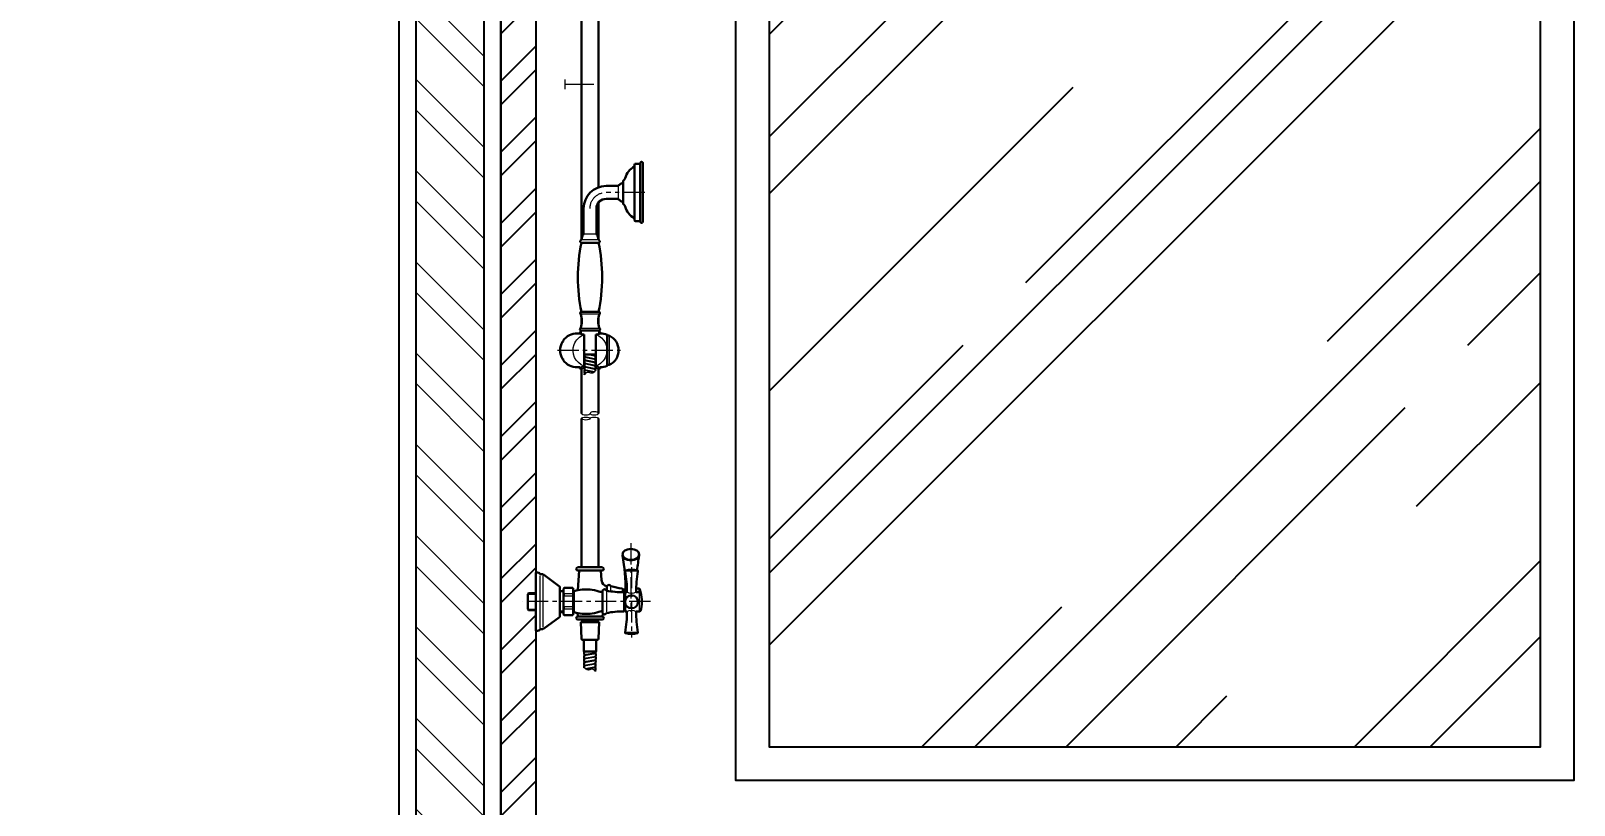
# Model space of a CAD drawing. Header units: millimetres. Extents: x 1252 to 32871, y -943 to 12244.
# Drawn here: x 8202 to 10503, y 4114 to 5269 of the extents above; entities that cross this region are included whole.
import ezdxf
from ezdxf.enums import TextEntityAlignment as Align
from ezdxf.xclip import XClip

# ---------------------------------------------------------------- set-up
doc = ezdxf.new("R2010")
doc.units = ezdxf.units.MM
doc.header["$MEASUREMENT"] = 0
doc.header["$XCLIPFRAME"] = 2
doc.linetypes.add('CENTER', pattern=[50.8, 31.75, -6.35, 6.35, -6.35])
doc.linetypes.add('HIDDEN2', pattern=[0.1875, 0.125, -0.0625])
for name, color, linetype, lineweight in [('AS', 8, 'HIDDEN2', 5), ('BENDA', 7, 'Continuous', 30), ('BIDANG', 7, 'Continuous', 13), ('CENTER', 9, 'CENTER', 0), ('HATCH', 8, 'Continuous', 5), ('UKUR', 7, 'Continuous', 13)]:
    doc.layers.add(name, color=color, linetype=linetype, lineweight=lineweight)
doc.layers.add('tampak', color=7, linetype='Continuous')
doc.layers.add('WALL', color=255, linetype='Continuous')
doc.styles.add('HAND', font='ROMAND.SHX', dxfattribs={"width": 0.8, "height": 250})
doc.styles.get("Standard").update_dxf_attribs({"font": 'arial.ttf'})
doc.dimstyles.new('DIM100', dxfattribs={"dimscale": 0, "dimtxt": 150, "dimasz": 50, "dimexe": 50, "dimexo": 0, "dimgap": 100, "dimtad": 1, "dimtoh": 1, "dimdec": 0, "dimdsep": 46, "dimtxsty": 'Standard', "dimblk": 'ARCHTICK', "dimcen": 1, "dimclrd": 1, "dimclre": 1, "dimadec": 0, "dimazin": 0, "dimtfac": 250, "dimtdec": 0, "dimtix": 1, "dimtmove": 0, "dimatfit": 3, "dimldrblk": 'DOT', "dimfxl": 150, "dimtolj": 1, "dimtzin": 0, "dimlwd": 5, "dimlwe": 5, "dimarcsym": 0})

# ---------------------------------------------------------------- blocks, each defined once
blk = doc.blocks.new('4RTG12EE')
at = {"layer": 'tampak', "transparency": 33554687}
h = blk.add_hatch(color=4, dxfattribs=at)
h.dxf.hatch_style = 1
h.paths.add_polyline_path([(1960065.9, 62209.8), (1959565.9, 62209.8), (1959565.9, 61959.8), (1960065.9, 61959.8)])
h.paths.add_polyline_path([(1963042.4, 62208.3), (1962542.4, 62208.3), (1962542.4, 62008.3), (1963042.4, 62008.3)])
h.paths.add_polyline_path([(1966052.4, 62208.3), (1965552.4, 62208.3), (1965552.4, 62008.3), (1966052.4, 62008.3)])
h.paths.add_polyline_path([(1962890.2, 60209.8), (1962690.2, 60209.8), (1962690.2, 59959.8), (1962890.2, 59959.8)])
h.paths.add_polyline_path([(1959717.4, 59959.8), (1959540.2, 59959.8), (1959540.2, 59459.8), (1959717.4, 59459.8)])
h.paths.add_polyline_path([(1957965.9, 59959.8), (1957813, 59959.8), (1957813, 59509.8), (1957965.9, 59509.8)])
h.paths.add_polyline_path([(1957964.5, 55549.1), (1957814.5, 55549.1), (1957814.5, 54999.1), (1957964.5, 54999.1)])
h.paths.add_polyline_path([(1963525.9, 55374.1), (1963025.9, 55374.1), (1963025.9, 55174.1), (1963525.9, 55174.1)])
h.paths.add_polyline_path([(1965902.4, 55349.8), (1965702.4, 55349.8), (1965702.4, 55198.3), (1965902.4, 55198.3)])
h.paths.add_polyline_path([(1957965.9, 53244.8), (1957814.5, 53244.8), (1957814.5, 52744.8), (1957965.9, 52744.8)])
h.paths.add_polyline_path([(1957965.9, 49706.9), (1957815.9, 49706.9), (1957815.9, 49106.9), (1957965.9, 49106.9)])
blk = doc.blocks.new('GRID')
at = {"layer": 'AS', "ltscale": 1000}
blk.add_line((1814236, 55324.1), (1830263, 55324.1), dxfattribs=at)
blk = doc.blocks.new('GLGLLGLG65')
for name, p in [('GRID', (291478.5, -96549.5)), ('4RTG12EE', (150339.8, -96499.5))]:
    blk.add_blockref(name, p)
at = {"color": 4, "style": 'HAND'}
for tag, p in [('MASTER', (2111395.3, -36878.5)), ('K.TIDUR', (2115221.8, -37158.6)), ('WIC', (2111395.3, -37191.5)), ('UTAMA', (2115221.8, -37471.5)), ('FOYER', (2112191.1, -42384.4)), ('KIDS', (2109602.8, -42986)), ('WIC', (2109602.8, -43268.6)), ('KAMAR', (2114762.4, -45598.3)), ('ANAK', (2114762.4, -45848.7)), ('K.MANDI', (2109255.5, -45925.3)), ('ANAK', (2109255.5, -46236.8))]:
    blk.add_attdef(tag, text='', height=178.9, rotation=0, dxfattribs=at).set_placement(p, align=Align.MIDDLE)
blk = doc.blocks.new('*U110')
at = {"layer": 'HATCH'}
h = blk.add_hatch(dxfattribs=at)
h.set_pattern_fill('ANSI32', color=0, scale=10)
h.set_pattern_definition([(45, (-33430.58, -10567.46), (-67.35192, 67.35192), []), (45, (-33385.68, -10567.46), (-67.35192, 67.35192), [])])
h.paths.add_polyline_path([(-10522.7, 50), (-10522.7, -50), (-7650.7, -50), (-7650.7, 50)])
at = {"layer": 'WALL', "color": 0}
for points in [[(-10522.7, 75), (-7650.7, 75), (-7650.7, -75), (-10522.7, -75)], [(-10522.7, 50), (-7650.7, 50), (-7650.7, -50), (-10522.7, -50)]]:
    blk.add_lwpolyline(points, close=True, dxfattribs=at)
blk = doc.blocks.new('DSS321')
at = {"layer": 'BENDA'}
for p, q in [((2110940.5, -52634.7), (2110940.5, -53198.8)), ((2110915.1, -52927.3), (2110915.1, -53276.7)), ((2110994.3, -53164.8), (2110994.3, -53248.2)), ((2110995.4, -53163.8), (2111002.8, -53163.8)), ((2111002.8, -53162.7), (2111002.8, -53250.3)), ((2111006.4, -53250.3), (2111006.4, -53162.7)), ((2110968.2, -53196.9), (2110951.8, -53196.9)), ((2110977, -53190), (2110977, -53223)), ((2110918.2, -53230.5), (2110918.2, -53267.9)), ((2110937.4, -53267.9), (2110937.4, -53230.5)), ((2110940.5, -53221.5), (2110940.5, -53276.7)), ((2110951.8, -53216.1), (2110968.2, -53216.1)), ((2110995.4, -53249.2), (2111002.8, -53249.2)), ((2110940.7, -53281.5), (2110914.9, -53281.5)), ((2110914.5, -53384.8), (2110941.2, -53384.8)), ((2110915.1, -53392.2), (2110915.1, -53404.8)), ((2110940.5, -53392.2), (2110940.5, -53404.8)), ((2110908.4, -53416.8), (2110912.7, -53416.8)), ((2110912.7, -53415.3), (2110912.7, -53416.8)), ((2110914.1, -53414.7), (2110913.3, -53414.7)), ((2110914, -53412.4), (2110914.3, -53417.5)), ((2110941.6, -53412.4), (2110914, -53412.4)), ((2110941.6, -53412.4), (2110914, -53412.4)), ((2110914.5, -53412.4), (2110941.1, -53412.4)), ((2110919, -53465.7), (2110919, -53418.4)), ((2110936.6, -53465.7), (2110936.6, -53418.4)), ((2110941.4, -53417.5), (2110941.6, -53412.4)), ((2110941.5, -53414.7), (2110942.3, -53414.7)), ((2110942.9, -53415.3), (2110942.9, -53416.8)), ((2110942.9, -53416.8), (2110943.4, -53416.8)), ((2110887, -53429.1), (2110887.6, -53429.1)), ((2110888, -53428.8), (2110888, -53427.4)), ((2110953.4, -53464.9), (2110953.4, -53419.1)), ((2110953.4, -53420.1), (2110956.3, -53420.1)), ((2110887, -53454.9), (2110887.6, -53454.9)), ((2110888, -53455.3), (2110888, -53456.6)), ((2110927.8, -53448.5), (2110919, -53448.5)), ((2110919.4, -53448.5), (2110919.4, -53450.8)), ((2110919.4, -53452.1), (2110919.4, -53455.7)), ((2110919.4, -53457), (2110919.4, -53460.7)), ((2110919.4, -53461.9), (2110919.4, -53465.6)), ((2110920.6, -53451.1), (2110920.6, -53452.3)), ((2110920.6, -53456), (2110920.6, -53457.2)), ((2110920.6, -53460.9), (2110920.6, -53462.1)), ((2110936.6, -53448.5), (2110927.8, -53448.5)), ((2110935, -53449.3), (2110935, -53450.5)), ((2110935, -53454.2), (2110935, -53455.4)), ((2110935, -53459.1), (2110935, -53460.3)), ((2110935, -53464), (2110935, -53465.2)), ((2110936.2, -53448.5), (2110936.2, -53449.5)), ((2110936.2, -53450.8), (2110936.2, -53454.5)), ((2110936.2, -53455.7), (2110936.2, -53459.4)), ((2110936.2, -53460.6), (2110936.2, -53464.3)), ((2110953.4, -53463.9), (2110956.3, -53463.9)), ((2110908.4, -53467.2), (2110912.7, -53467.2)), ((2110912.7, -53467.2), (2110912.7, -53469)), ((2110915.1, -53469.3), (2110913.1, -53469.3)), ((2110915.1, -53469.3), (2110915.1, -53536)), ((2110919.4, -53466.8), (2110919.4, -53470.5)), ((2110919.4, -53471.7), (2110919.4, -53475.4)), ((2110919.4, -53475.4), (2110921.6, -53475.9)), ((2110919.4, -53476.6), (2110919.4, -53478.5)), ((2110919.4, -53476.6), (2110920.7, -53476.9)), ((2110920.6, -53465.8), (2110920.6, -53467)), ((2110920.6, -53470.7), (2110920.6, -53472)), ((2110920.6, -53475.6), (2110920.6, -53476.9)), ((2110935, -53468.9), (2110935, -53470.2)), ((2110936.2, -53465.5), (2110936.2, -53469.2)), ((2110936.2, -53470.4), (2110936.2, -53472.3)), ((2110940.5, -53469.3), (2110940.5, -53536)), ((2110940.7, -53469.3), (2110942.6, -53469.3)), ((2110942.9, -53467.2), (2110942.9, -53469)), ((2110942.9, -53467.2), (2110943.4, -53467.2)), ((2110915.1, -53543.8), (2110915.1, -53765.6)), ((2110940.5, -53543.8), (2110940.5, -53765.6)), ((2110846.9, -53773.3), (2110847.5, -53772.8)), ((2110846.9, -53860.4), (2110846.9, -53773.3)), ((2110847.5, -53772.8), (2110851.5, -53773.8)), ((2110852.9, -53775.5), (2110852.9, -53775.5)), ((2110857, -53776), (2110853.5, -53776)), ((2110858.4, -53776.5), (2110882.4, -53794)), ((2110911.8, -53770.4), (2110909.4, -53799.7)), ((2110945.8, -53765.6), (2110909.8, -53765.6)), ((2110945.8, -53770.4), (2110909.8, -53770.4)), ((2110943.8, -53770.4), (2110944.9, -53784.9)), ((2110836.3, -53804.2), (2110834.9, -53805.6)), ((2110836.3, -53804.2), (2110834.9, -53805.6)), ((2110834.9, -53805.6), (2110834.9, -53828)), ((2110834.9, -53805.6), (2110834.9, -53828)), ((2110846.9, -53804.2), (2110836.3, -53804.2)), ((2110846.9, -53804.2), (2110836.3, -53804.2)), ((2110882.9, -53838.7), (2110882.9, -53794.9)), ((2110888.4, -53801), (2110882.9, -53801)), ((2110888.4, -53797.5), (2110889.2, -53796.2)), ((2110888.4, -53797.5), (2110888.4, -53835.8)), ((2110902.1, -53796.2), (2110889.2, -53796.2)), ((2110902.9, -53797.5), (2110902.1, -53796.2)), ((2110902.9, -53797.5), (2110902.9, -53835.8)), ((2110903.8, -53805.2), (2110902.9, -53805.2)), ((2110903.8, -53801.6), (2110903.8, -53832)), ((2110903.8, -53805.2), (2110903.8, -53828.1)), ((2110945, -53802.4), (2110946.4, -53802.4)), ((2110948.3, -53798.8), (2110946.4, -53800.3)), ((2110946.4, -53833.9), (2110946.4, -53800.3)), ((2110950.5, -53798.8), (2110952.4, -53800.3)), ((2110954.9, -53792.2), (2110953, -53793.7)), ((2110953, -53793.7), (2110953, -53800.5)), ((2110957.2, -53792.2), (2110959, -53793.7)), ((2110976.7, -53798.5), (2110976.7, -53802.7)), ((2110976.7, -53802.2), (2110979.1, -53802.2)), ((2110978.8, -53830.9), (2110978.8, -53803.3)), ((2110980, -53808), (2110978.8, -53808)), ((2110979.1, -53797.4), (2110980.9, -53797.4)), ((2110979.1, -53807.8), (2110979.1, -53797.4)), ((2110982.6, -53802.7), (2110980, -53802.7)), ((2110980, -53802.7), (2110980, -53817.1)), ((2110996.7, -53797.4), (2111000.7, -53797.4)), ((2110996.7, -53802.7), (2111001.6, -53802.7)), ((2111000.7, -53797.4), (2111001, -53797.4)), ((2111002, -53802.7), (2111001.6, -53802.7)), ((2110834.9, -53828), (2110836.3, -53829.4)), ((2110834.9, -53828), (2110836.3, -53829.4)), ((2110836.3, -53829.4), (2110846.9, -53829.4)), ((2110836.3, -53829.4), (2110846.9, -53829.4)), ((2110888.4, -53832.4), (2110882.9, -53832.4)), ((2110903.8, -53828.1), (2110902.9, -53828.1)), ((2110945, -53831.2), (2110946.4, -53831.2)), ((2110980, -53826.1), (2110978.8, -53826.1)), ((2110980, -53831.5), (2110980, -53817.1)), ((2110980, -53831.5), (2110982.6, -53831.5)), ((2110996.7, -53831.5), (2111001.6, -53831.5)), ((2110998.6, -53831.8), (2110998.6, -53831.8)), ((2111002, -53831.5), (2111001.6, -53831.5)), ((2110858.4, -53857.2), (2110882.4, -53839.7)), ((2110888.4, -53835.8), (2110889.2, -53837.2)), ((2110902.1, -53837.2), (2110889.2, -53837.2)), ((2110902.9, -53835.8), (2110902.1, -53837.2)), ((2110909.5, -53838.2), (2110909.3, -53833.9)), ((2110909.8, -53843.6), (2110945.8, -53843.6)), ((2110910.1, -53838.8), (2110945.6, -53838.8)), ((2110915.2, -53872.5), (2110914, -53847.2)), ((2110914, -53847.2), (2110941.6, -53847.2)), ((2110916.6, -53845.4), (2110915.2, -53846.8)), ((2110915.2, -53846.8), (2110915.2, -53847.2)), ((2110917.3, -53845.4), (2110916.6, -53845.4)), ((2110917.3, -53843.6), (2110917.3, -53845.4)), ((2110938.3, -53843.6), (2110938.3, -53845.4)), ((2110938.3, -53845.4), (2110939, -53845.4)), ((2110939, -53845.4), (2110940.4, -53846.8)), ((2110940.4, -53846.8), (2110940.4, -53847.2)), ((2110941.6, -53847.2), (2110940.5, -53872.5)), ((2110944.8, -53838.8), (2110945.6, -53838.8)), ((2110948.3, -53835.4), (2110946.4, -53833.9)), ((2110950.5, -53835.4), (2110952.4, -53833.9)), ((2110846.9, -53860.4), (2110846.9, -53860)), ((2110846.9, -53860.4), (2110847.5, -53860.8)), ((2110847.5, -53860.8), (2110851.5, -53859.9)), ((2110857, -53857.6), (2110853.5, -53857.6)), ((2110916.4, -53873.6), (2110939.3, -53873.6)), ((2110918.4, -53891.3), (2110918.4, -53873.6)), ((2110937.2, -53873.6), (2110937.2, -53891.3)), ((2110937.2, -53891.3), (2110918.4, -53891.3)), ((2110919.3, -53896.9), (2110919.2, -53900.9)), ((2110919.3, -53891.6), (2110919.3, -53895.6)), ((2110919.9, -53900.8), (2110919.8, -53902)), ((2110919.9, -53895.5), (2110919.9, -53896.8)), ((2110935.7, -53892.8), (2110935.7, -53894.1)), ((2110935.7, -53894.1), (2110936.3, -53894)), ((2110935.7, -53898.1), (2110936.3, -53898)), ((2110935.7, -53898.1), (2110935.7, -53899.3)), ((2110935.7, -53899.3), (2110936.3, -53899.2)), ((2110936.3, -53891.3), (2110936.3, -53892.7)), ((2110936.3, -53894), (2110936.3, -53898)), ((2110936.3, -53899.2), (2110936.3, -53903.2)), ((2110919.2, -53902.1), (2110919.2, -53906.1)), ((2110919.2, -53907.4), (2110919.2, -53911.4)), ((2110919.2, -53912.6), (2110919.2, -53915.3)), ((2110919.8, -53906), (2110919.8, -53907.3)), ((2110919.8, -53911.3), (2110919.8, -53912.5)), ((2110935.3, -53920.3), (2110936.2, -53920.2)), ((2110935.6, -53919.1), (2110935.5, -53920.3)), ((2110935.6, -53903.3), (2110935.6, -53904.6)), ((2110935.6, -53908.6), (2110935.6, -53909.8)), ((2110935.6, -53913.8), (2110935.6, -53915.1)), ((2110936.3, -53904.5), (2110936.2, -53908.5)), ((2110936.2, -53909.7), (2110936.2, -53913.7)), ((2110936.2, -53915), (2110936.2, -53919))]:
    blk.add_line(p, q, dxfattribs=at)
for points in [[(2110994.3, -53164.8), (2110994.3, -53164.2), (2110994.8, -53163.8), (2110995.4, -53163.8)], [(2110980.1, -53185.4), (2110979.7, -53186.8), (2110978.8, -53188.1), (2110977.6, -53188.9)], [(2110980.1, -53185.4), (2110982.2, -53177.9), (2110987.2, -53171.6), (2110994.1, -53168)], [(2110994.3, -53167.6), (2110994.3, -53167.8), (2110994.2, -53167.9), (2110994.1, -53168)], [(2110918.2, -53230.5), (2110918.2, -53211.9), (2110933.3, -53196.9), (2110951.8, -53196.9)], [(2110970.8, -53195.8), (2110970.1, -53196.5), (2110969.2, -53196.9), (2110968.2, -53196.9)], [(2110970.8, -53195.8), (2110972, -53194.7), (2110973.3, -53193.7), (2110974.8, -53193)], [(2110974.8, -53193), (2110975.5, -53192.6), (2110976.3, -53192.7), (2110977, -53193.1)], [(2110977, -53190), (2110977, -53189.6), (2110977.2, -53189.2), (2110977.6, -53188.9)], [(2110937.4, -53230.5), (2110937.4, -53222.5), (2110943.9, -53216.1), (2110951.8, -53216.1)], [(2110968.2, -53216.1), (2110969.2, -53216.1), (2110970.1, -53216.5), (2110970.8, -53217.1)], [(2110974.8, -53220), (2110973.3, -53219.3), (2110972, -53218.3), (2110970.8, -53217.1)], [(2110977, -53219.9), (2110976.3, -53220.3), (2110975.5, -53220.3), (2110974.8, -53220)], [(2110977.6, -53224.1), (2110977.2, -53223.8), (2110977, -53223.4), (2110977, -53223)], [(2110977.6, -53224.1), (2110978.8, -53224.9), (2110979.7, -53226.2), (2110980.1, -53227.6)], [(2110994.1, -53245), (2110987.2, -53241.3), (2110982.2, -53235.1), (2110980.1, -53227.6)], [(2110994.1, -53245), (2110994.2, -53245.1), (2110994.3, -53245.2), (2110994.3, -53245.4)], [(2110995.4, -53249.2), (2110994.8, -53249.2), (2110994.3, -53248.7), (2110994.3, -53248.2)], [(2110915.1, -53276.5), (2110915, -53277.2), (2110914.6, -53277.8), (2110914, -53278.2)], [(2110915.1, -53276.5), (2110915.5, -53274.1), (2110916.4, -53271.8), (2110917.7, -53269.7)], [(2110918.2, -53267.9), (2110918.2, -53268.5), (2110918, -53269.2), (2110917.7, -53269.7)], [(2110938, -53269.7), (2110937.6, -53269.2), (2110937.4, -53268.5), (2110937.4, -53267.9)], [(2110938, -53269.7), (2110939.2, -53271.8), (2110940.1, -53274.1), (2110940.5, -53276.5)], [(2110941.6, -53278.2), (2110941, -53277.8), (2110940.6, -53277.2), (2110940.5, -53276.5)], [(2110942.3, -53280.6), (2110941.9, -53281.2), (2110941.4, -53281.5), (2110940.7, -53281.5)], [(2110941.6, -53278.2), (2110942.5, -53278.7), (2110942.8, -53279.8), (2110942.3, -53280.6)], [(2110915.1, -53384.8), (2110908, -53350.7), (2110908, -53315.6), (2110915.1, -53281.5)], [(2110940.5, -53281.5), (2110947.6, -53315.6), (2110947.6, -53350.7), (2110940.5, -53384.8)], [(2110913.5, -53387.5), (2110912.9, -53386.8), (2110913, -53385.7), (2110913.7, -53385.1)], [(2110913.5, -53387.5), (2110913.7, -53387.7), (2110913.8, -53388), (2110913.9, -53388.3)], [(2110913.7, -53385.1), (2110914, -53384.9), (2110914.2, -53384.8), (2110914.5, -53384.8)], [(2110913.9, -53388.3), (2110916.4, -53394.7), (2110916.4, -53401.9), (2110914, -53408.4)], [(2110941.6, -53408.4), (2110939.2, -53401.9), (2110939.2, -53394.7), (2110941.7, -53388.3)], [(2110941.2, -53384.8), (2110942.1, -53385), (2110942.7, -53385.8), (2110942.5, -53386.7)], [(2110941.7, -53388.3), (2110941.8, -53388), (2110942, -53387.7), (2110942.2, -53387.5)], [(2110942.5, -53386.7), (2110942.4, -53387), (2110942.3, -53387.3), (2110942.2, -53387.5)], [(2110888, -53427.2), (2110892.8, -53420.7), (2110900.4, -53416.8), (2110908.4, -53416.8)], [(2110912.7, -53415.3), (2110912.7, -53415), (2110913, -53414.7), (2110913.3, -53414.7)], [(2110919, -53418.4), (2110916.8, -53418.4), (2110914.6, -53417.9), (2110912.7, -53416.8)], [(2110914, -53408.4), (2110913.9, -53408.8), (2110913.6, -53409.2), (2110913.3, -53409.5)], [(2110942.9, -53416.8), (2110941, -53417.9), (2110938.8, -53418.4), (2110936.6, -53418.4)], [(2110942.3, -53411.9), (2110942, -53412.2), (2110941.6, -53412.4), (2110941.1, -53412.4)], [(2110942.3, -53409.5), (2110942, -53409.2), (2110941.8, -53408.8), (2110941.6, -53408.4)], [(2110942.3, -53409.5), (2110943, -53410.1), (2110943, -53411.2), (2110942.3, -53411.9)], [(2110942.3, -53414.7), (2110942.7, -53414.7), (2110942.9, -53415), (2110942.9, -53415.3)], [(2110943.4, -53416.8), (2110946.8, -53416.8), (2110950.1, -53417.5), (2110953.2, -53418.8)], [(2110953.2, -53418.8), (2110953.4, -53418.9), (2110953.4, -53419), (2110953.4, -53419.1)], [(2110883.2, -53442), (2110883.2, -53437.5), (2110884.4, -53433.1), (2110886.7, -53429.3)], [(2110886.7, -53429.3), (2110886.7, -53429.2), (2110886.8, -53429.1), (2110887, -53429.1)], [(2110888, -53428.8), (2110888, -53429), (2110887.8, -53429.1), (2110887.6, -53429.1)], [(2110888, -53427.4), (2110888, -53427.3), (2110888, -53427.2), (2110888, -53427.2)], [(2110956.3, -53420.1), (2110964.9, -53424), (2110970.5, -53432.6), (2110970.5, -53442)], [(2110886.7, -53454.7), (2110884.4, -53450.9), (2110883.2, -53446.5), (2110883.2, -53442)], [(2110887, -53454.9), (2110886.8, -53454.9), (2110886.7, -53454.8), (2110886.7, -53454.7)], [(2110887.6, -53454.9), (2110887.8, -53454.9), (2110888, -53455.1), (2110888, -53455.3)], [(2110888, -53456.8), (2110888, -53456.8), (2110888, -53456.7), (2110888, -53456.6)], [(2110908.4, -53467.2), (2110900.4, -53467.2), (2110892.8, -53463.4), (2110888, -53456.8)], [(2110970.5, -53442), (2110970.5, -53451.5), (2110964.9, -53460.1), (2110956.3, -53463.9)], [(2110913.1, -53469.3), (2110912.9, -53469.3), (2110912.7, -53469.2), (2110912.7, -53469)], [(2110914.9, -53469.3), (2110916.4, -53468.8), (2110917.9, -53468.4), (2110919.4, -53468.1)], [(2110936.2, -53468.1), (2110937.7, -53468.4), (2110939.2, -53468.8), (2110940.7, -53469.3)], [(2110942.9, -53469), (2110942.9, -53469.2), (2110942.8, -53469.3), (2110942.6, -53469.3)], [(2110953.2, -53465.2), (2110950.1, -53466.5), (2110946.8, -53467.2), (2110943.4, -53467.2)], [(2110953.4, -53464.9), (2110953.4, -53465), (2110953.4, -53465.2), (2110953.2, -53465.2)], [(2110976.1, -53748.1), (2110979.5, -53765.6), (2110981.1, -53783.4), (2110980.9, -53801.2)], [(2110997.9, -53770.1), (2110998.7, -53762.7), (2110999.8, -53755.4), (2111001.3, -53748.1)], [(2110851.5, -53773.8), (2110852.3, -53774), (2110852.9, -53774.6), (2110852.9, -53775.4)], [(2110853.5, -53776), (2110853.2, -53776), (2110852.9, -53775.8), (2110852.9, -53775.4)], [(2110857, -53776), (2110857.5, -53776), (2110858, -53776.2), (2110858.4, -53776.5)], [(2110943.8, -53770.4), (2110943.8, -53770.4), (2110944.9, -53784.9), (2110944.9, -53784.9)], [(2110953, -53793.7), (2110948.6, -53793), (2110945.3, -53789.4), (2110944.9, -53784.9)], [(2110944.9, -53784.9), (2110945.3, -53789.4), (2110948.6, -53793), (2110953, -53793.7)], [(2110980.1, -53771.6), (2110980, -53771), (2110980.3, -53770.4), (2110981, -53770.2)], [(2110980.1, -53771.6), (2110982, -53781.8), (2110982.9, -53792.2), (2110982.6, -53802.7)], [(2110981, -53770.2), (2110986.7, -53768.7), (2110992.7, -53768.7), (2110998.4, -53770.2)], [(2110996.7, -53802.7), (2110996.4, -53792.3), (2110997.3, -53781.8), (2110999.3, -53771.6)], [(2110998.4, -53770.2), (2110999, -53770.4), (2110999.4, -53771), (2110999.3, -53771.6)], [(2110882.4, -53794), (2110882.8, -53794.2), (2110882.9, -53794.6), (2110882.9, -53794.9)], [(2110903.8, -53801.6), (2110903.8, -53801.4), (2110904, -53801.1), (2110904.3, -53801)], [(2110904.3, -53801), (2110911.9, -53798.8), (2110919.9, -53798), (2110927.8, -53798.8)], [(2110927.8, -53798.8), (2110932.3, -53799.3), (2110936.8, -53800.3), (2110941.1, -53801.8)], [(2110945, -53802.4), (2110943.7, -53802.4), (2110942.4, -53802.2), (2110941.1, -53801.8)], [(2110948.3, -53798.8), (2110949, -53798.3), (2110949.9, -53798.3), (2110950.5, -53798.8)], [(2110978.2, -53802.7), (2110969.6, -53802.9), (2110960.9, -53802.1), (2110952.4, -53800.3)], [(2110954.9, -53792.2), (2110955.6, -53791.7), (2110956.5, -53791.7), (2110957.2, -53792.2)], [(2110975.6, -53797.3), (2110970, -53796.6), (2110964.4, -53795.4), (2110959, -53793.7)], [(2110975.6, -53797.3), (2110976.2, -53797.3), (2110976.7, -53797.9), (2110976.7, -53798.5)], [(2110978.2, -53802.7), (2110978.6, -53802.7), (2110978.8, -53803), (2110978.8, -53803.3)], [(2110981.4, -53802.7), (2110981.1, -53802.2), (2110980.9, -53801.7), (2110980.9, -53801.2)], [(2111001, -53797.4), (2111001.5, -53797.4), (2111002, -53797.7), (2111002.2, -53798.2)], [(2111002, -53802.7), (2111002.5, -53802.7), (2111003, -53803), (2111003.1, -53803.5)], [(2111002.2, -53798.2), (2111003, -53800.9), (2111003.6, -53803.7), (2111004, -53806.5)], [(2111003.1, -53803.5), (2111004.5, -53807.9), (2111005.2, -53812.5), (2111005.2, -53817.1)], [(2110904.3, -53832.6), (2110904, -53832.5), (2110903.8, -53832.3), (2110903.8, -53832)], [(2110927.8, -53834.8), (2110919.9, -53835.7), (2110911.9, -53834.9), (2110904.3, -53832.6)], [(2110941.1, -53831.9), (2110936.8, -53833.4), (2110932.3, -53834.4), (2110927.8, -53834.8)], [(2110941.1, -53831.9), (2110942.4, -53831.5), (2110943.7, -53831.2), (2110945, -53831.2)], [(2110952.4, -53833.9), (2110960.9, -53832.1), (2110969.6, -53831.3), (2110978.2, -53831.5)], [(2110978.8, -53830.9), (2110978.8, -53831.2), (2110978.6, -53831.5), (2110978.2, -53831.5)], [(2110982.6, -53831.5), (2110982.9, -53841.9), (2110982, -53852.3), (2110980.1, -53862.6)], [(2110999.2, -53862.6), (2110997.3, -53852.3), (2110996.4, -53841.9), (2110996.7, -53831.5)], [(2111003.1, -53830.6), (2111003, -53831.1), (2111002.5, -53831.5), (2111002, -53831.5)], [(2111005.2, -53817.1), (2111005.2, -53821.7), (2111004.5, -53826.3), (2111003.1, -53830.6)], [(2110882.9, -53838.7), (2110882.9, -53839.1), (2110882.8, -53839.5), (2110882.4, -53839.7)], [(2110910.1, -53838.8), (2110909.8, -53838.8), (2110909.5, -53838.6), (2110909.5, -53838.2)], [(2110946.2, -53838.3), (2110946.2, -53838.6), (2110945.9, -53838.8), (2110945.6, -53838.8)], [(2110946.2, -53838.3), (2110946.2, -53838.6), (2110945.9, -53838.8), (2110945.6, -53838.8)], [(2110946.2, -53838.3), (2110946.3, -53837.1), (2110946.7, -53836), (2110947.2, -53834.9)], [(2110950.5, -53835.4), (2110949.9, -53836), (2110949, -53836), (2110948.3, -53835.4)], [(2110852.9, -53858.2), (2110852.9, -53859), (2110852.3, -53859.7), (2110851.5, -53859.9)], [(2110852.9, -53858.2), (2110852.9, -53857.9), (2110853.2, -53857.6), (2110853.5, -53857.6)], [(2110858.4, -53857.2), (2110858, -53857.5), (2110857.5, -53857.6), (2110857, -53857.6)], [(2110916.4, -53873.6), (2110915.7, -53873.6), (2110915.2, -53873.1), (2110915.2, -53872.5)], [(2110940.5, -53872.5), (2110940.4, -53873.1), (2110939.9, -53873.6), (2110939.3, -53873.6)], [(2110980.9, -53863.9), (2110980.3, -53863.8), (2110979.9, -53863.2), (2110980.1, -53862.6)], [(2110998.4, -53863.9), (2110992.7, -53865.5), (2110986.6, -53865.5), (2110980.9, -53863.9)], [(2110999.2, -53862.6), (2110999.3, -53863.2), (2110999, -53863.8), (2110998.3, -53863.9)]]:
    blk.add_open_spline(points, degree=3, dxfattribs=at)
for points, knots in [([(2111002.8, -53162.7), (2111002.8, -53161.7), (2111003.6, -53160.9), (2111004.6, -53160.9), (2111005.6, -53160.9), (2111006.4, -53161.7), (2111006.4, -53162.7)], [0, 0, 0, 0, 1, 1, 1, 2, 2, 2, 2]), ([(2111006.4, -53250.3), (2111006.4, -53251.3), (2111005.6, -53252.1), (2111004.6, -53252.1), (2111003.6, -53252.1), (2111002.8, -53251.3), (2111002.8, -53250.3)], [0, 0, 0, 0, 1, 1, 1, 2, 2, 2, 2]), ([(2110914.9, -53281.5), (2110913.9, -53281.5), (2110913.1, -53280.7), (2110913.1, -53279.7), (2110913.1, -53279.1), (2110913.4, -53278.5), (2110914, -53278.2)], [0, 0, 0, 0, 1, 1, 1, 2, 2, 2, 2]), ([(2110914.5, -53412.4), (2110913.6, -53412.4), (2110912.8, -53411.6), (2110912.8, -53410.7), (2110912.8, -53410.2), (2110913, -53409.8), (2110913.3, -53409.5)], [0, 0, 0, 0, 1, 1, 1, 2, 2, 2, 2]), ([(2110976.1, -53746.3), (2110976.1, -53741.8), (2110981.7, -53738.2), (2110988.6, -53738.2), (2110995.6, -53738.2), (2111001.3, -53741.8), (2111001.3, -53746.3), (2111001.3, -53750.8), (2110995.6, -53754.4), (2110988.6, -53754.4), (2110981.7, -53754.4), (2110976.1, -53750.8), (2110976.1, -53746.3)], [0, 0, 0, 0, 1, 1, 1, 2, 2, 2, 3, 3, 3, 4, 4, 4, 4]), ([(2110909.8, -53770.4), (2110908.5, -53770.4), (2110907.4, -53769.3), (2110907.4, -53768), (2110907.4, -53766.7), (2110908.5, -53765.6), (2110909.8, -53765.6)], [0, 0, 0, 0, 1, 1, 1, 2, 2, 2, 2]), ([(2110945.8, -53765.6), (2110947.1, -53765.6), (2110948.2, -53766.7), (2110948.2, -53768), (2110948.2, -53769.3), (2110947.1, -53770.4), (2110945.8, -53770.4)], [0, 0, 0, 0, 1, 1, 1, 2, 2, 2, 2]), ([(2110980.1, -53817.1), (2110980.1, -53811.8), (2110984.4, -53807.5), (2110989.7, -53807.5), (2110995, -53807.5), (2110999.3, -53811.8), (2110999.3, -53817.1), (2110999.3, -53822.4), (2110995, -53826.7), (2110989.7, -53826.7), (2110984.4, -53826.7), (2110980.1, -53822.4), (2110980.1, -53817.1), (2110980.1, -53817.1), (2110980.1, -53817.1), (2110980.1, -53817.1)], [0, 0, 0, 0, 1, 1, 1, 2, 2, 2, 3, 3, 3, 4, 4, 4, 5, 5, 5, 5]), ([(2110909.8, -53843.6), (2110908.5, -53843.6), (2110907.4, -53842.5), (2110907.4, -53841.2), (2110907.4, -53839.9), (2110908.5, -53838.8), (2110909.8, -53838.8)], [0, 0, 0, 0, 1, 1, 1, 2, 2, 2, 2]), ([(2110945.8, -53838.8), (2110947.1, -53838.8), (2110948.2, -53839.9), (2110948.2, -53841.2), (2110948.2, -53842.5), (2110947.1, -53843.6), (2110945.8, -53843.6)], [0, 0, 0, 0, 1, 1, 1, 2, 2, 2, 2])]:
    blk.add_open_spline(points, degree=3, knots=knots, dxfattribs=at)
at = {"layer": 'BIDANG'}
for p, q in [((2110969.6, -53197.4), (2110969.6, -53215.2)), ((2110939.9, -53277.4), (2110916.3, -53277.4)), ((2110936.8, -53268.8), (2110919.2, -53268.8)), ((2110941.3, -53387.9), (2110914.3, -53387.9)), ((2110941.6, -53412.4), (2110914, -53412.4)), ((2110914.2, -53408.9), (2110941.2, -53408.9)), ((2110956.3, -53420.1), (2110956.3, -53463.9)), ((2110919.4, -53450.8), (2110936.2, -53454.5)), ((2110919.4, -53452.1), (2110936.2, -53455.7)), ((2110919.4, -53455.7), (2110936.2, -53459.4)), ((2110919.4, -53457), (2110936.2, -53460.6)), ((2110919.4, -53460.7), (2110936.2, -53464.3)), ((2110919.4, -53461.9), (2110936.2, -53465.5)), ((2110925.5, -53448.5), (2110936.2, -53450.8)), ((2110931.2, -53448.5), (2110936.2, -53449.5)), ((2110919.4, -53465.6), (2110936.2, -53469.2)), ((2110919.4, -53466.8), (2110936.2, -53470.4)), ((2110919.4, -53470.5), (2110934.6, -53473.7)), ((2110919.4, -53471.7), (2110933.3, -53474.7)), ((2110976.1, -53746.3), (2110976.1, -53748.1)), ((2111001.3, -53746.3), (2111001.3, -53748.1)), ((2110852.9, -53778.5), (2110852.9, -53856.4)), ((2110857.3, -53778.3), (2110857.3, -53854.8)), ((2110997.5, -53771.2), (2110981.1, -53771.2)), ((2110834.9, -53805.6), (2110846.9, -53805.6)), ((2110836.3, -53829.4), (2110836.3, -53804.2)), ((2110888.4, -53802.2), (2110882.9, -53802.2)), ((2110889.2, -53805.2), (2110888.4, -53803.9)), ((2110889.2, -53808.8), (2110888.4, -53810.2)), ((2110902.1, -53805.2), (2110889.2, -53805.2)), ((2110889.2, -53805.2), (2110889.2, -53808.8)), ((2110902.1, -53808.8), (2110889.2, -53808.8)), ((2110902.1, -53805.2), (2110902.9, -53803.9)), ((2110902.1, -53808.8), (2110902.1, -53805.2)), ((2110902.1, -53808.8), (2110902.9, -53810.2)), ((2110952.4, -53801.7), (2110952.4, -53832.3)), ((2110959, -53801.5), (2110959, -53793.7)), ((2111000.7, -53797.4), (2111000.7, -53802.7)), ((2111001.6, -53831.5), (2111001.6, -53802.7)), ((2110834.9, -53828), (2110846.9, -53828)), ((2110888.4, -53831.2), (2110882.9, -53831.2)), ((2110889.2, -53824.5), (2110888.4, -53823.2)), ((2110889.2, -53828.1), (2110888.4, -53829.5)), ((2110902.1, -53824.5), (2110889.2, -53824.5)), ((2110889.2, -53824.5), (2110889.2, -53828.1)), ((2110902.1, -53828.1), (2110889.2, -53828.1)), ((2110902.1, -53824.5), (2110902.9, -53823.2)), ((2110902.1, -53828.1), (2110902.1, -53824.5)), ((2110902.1, -53828.1), (2110902.9, -53829.5)), ((2110940.4, -53846.8), (2110915.2, -53846.8)), ((2110916.6, -53845.4), (2110916.6, -53847.2)), ((2110938.3, -53845.4), (2110917.3, -53845.4)), ((2110939, -53845.4), (2110939, -53847.2)), ((2110997.5, -53862.9), (2110981, -53862.9)), ((2110919.2, -53900.9), (2110936.3, -53898)), ((2110919.2, -53902.1), (2110936.3, -53899.2)), ((2110919.3, -53895.6), (2110936.3, -53892.7)), ((2110919.3, -53896.9), (2110936.3, -53894)), ((2110919.2, -53906.1), (2110936.3, -53903.2)), ((2110919.2, -53907.4), (2110936.3, -53904.5)), ((2110919.2, -53911.4), (2110936.2, -53908.5)), ((2110919.2, -53912.6), (2110936.2, -53909.7)), ((2110920.5, -53916.4), (2110936.2, -53913.7)), ((2110921.7, -53917.4), (2110936.2, -53915)), ((2110934.4, -53919.3), (2110936.2, -53919)), ((2110936.4, -53902.5), (2110936.2, -53902.4))]:
    blk.add_line(p, q, dxfattribs=at)
for points in [[(2110904.2, -53433.2), (2110906.7, -53426.4), (2110912.2, -53420.9), (2110919, -53418.4)], [(2110936.6, -53418.4), (2110949.6, -53423.2), (2110956.3, -53437.7), (2110951.5, -53450.8)], [(2110919, -53465.7), (2110906, -53460.8), (2110899.3, -53446.3), (2110904.2, -53433.2)], [(2110951.5, -53450.8), (2110948.9, -53457.7), (2110943.5, -53463.1), (2110936.6, -53465.7)], [(2110912.7, -53467.2), (2110914.7, -53466.3), (2110916.8, -53465.8), (2110919, -53465.7)], [(2110919.4, -53478.5), (2110920.8, -53476.6), (2110922.2, -53474.8), (2110924, -53474.5)], [(2110924, -53474.5), (2110925.9, -53474.3), (2110928.2, -53475.7), (2110930.3, -53475.7)], [(2110930.3, -53475.7), (2110932.5, -53475.7), (2110934.4, -53474), (2110936.2, -53472.3)], [(2110936.6, -53465.7), (2110938.8, -53465.6), (2110941, -53466.1), (2110942.9, -53467.2)], [(2110996.7, -53802.7), (2110992.4, -53805.4), (2110986.9, -53805.3), (2110982.6, -53802.7)], [(2110982.6, -53831.5), (2110986.9, -53828.8), (2110992.4, -53828.8), (2110996.7, -53831.5)], [(2110925.3, -53918.8), (2110923.1, -53918.8), (2110921.2, -53917.1), (2110919.2, -53915.3)], [(2110931.7, -53917.6), (2110929.8, -53917.3), (2110927.4, -53918.8), (2110925.3, -53918.8)], [(2110935.3, -53920.3), (2110934.3, -53919), (2110933.1, -53917.9), (2110931.7, -53917.6)]]:
    blk.add_open_spline(points, degree=3, dxfattribs=at)
for points, knots in [([(2110927.8, -53536), (2110927.8, -53534.8), (2110930.7, -53533.8), (2110934.2, -53533.8), (2110937.7, -53533.8), (2110940.5, -53534.8), (2110940.5, -53536), (2110940.5, -53537.3), (2110937.7, -53538.2), (2110934.2, -53538.2), (2110930.7, -53538.2), (2110927.8, -53537.3), (2110927.8, -53536)], [0, 0, 0, 0, 1, 1, 1, 2, 2, 2, 3, 3, 3, 4, 4, 4, 4]), ([(2110915.1, -53536), (2110915.1, -53537.3), (2110917.9, -53538.2), (2110921.5, -53538.2), (2110925, -53538.2), (2110927.8, -53537.3), (2110927.8, -53536)], [0, 0, 0, 0, 1, 1, 1, 2, 2, 2, 2]), ([(2110927.8, -53543.8), (2110927.8, -53542.5), (2110925, -53541.5), (2110921.5, -53541.5), (2110917.9, -53541.5), (2110915.1, -53542.5), (2110915.1, -53543.8), (2110915.1, -53545), (2110917.9, -53546), (2110921.5, -53546), (2110925, -53546), (2110927.8, -53545), (2110927.8, -53543.8)], [0, 0, 0, 0, 1, 1, 1, 2, 2, 2, 3, 3, 3, 4, 4, 4, 4]), ([(2110927.8, -53543.8), (2110927.8, -53542.5), (2110930.7, -53541.5), (2110934.2, -53541.5), (2110937.7, -53541.5), (2110940.5, -53542.5), (2110940.5, -53543.8)], [0, 0, 0, 0, 1, 1, 1, 2, 2, 2, 2]), ([(2111001.3, -53748.1), (2111001.3, -53752.6), (2110995.6, -53756.2), (2110988.6, -53756.2), (2110981.7, -53756.2), (2110976.1, -53752.6), (2110976.1, -53748.1)], [0, 0, 0, 0, 1, 1, 1, 2, 2, 2, 2])]:
    blk.add_open_spline(points, degree=3, knots=knots, dxfattribs=at)
at = {"layer": 'CENTER'}
for p, q in [((2111009.5, -53206.5), (2110951.8, -53206.5)), ((2110879.2, -53442), (2110973.4, -53442)), ((2110988.7, -53729.6), (2110988.7, -53832)), ((2110989.7, -53765.2), (2110989.7, -53870.1)), ((2111017.8, -53816.8), (2110827.7, -53816.8))]:
    blk.add_line(p, q, dxfattribs=at)
blk.add_open_spline([(2110927.8, -53230.5), (2110927.8, -53217.2), (2110938.6, -53206.5), (2110951.8, -53206.5)], degree=3, dxfattribs=at)
at = {"layer": 'UKUR'}
for p, q in [((2110890.2, -53038), (2110890.2, -53052.4)), ((2110890.2, -53045.2), (2110933.5, -53045.2)), ((2110847.5, -53772.8), (2110847.5, -53772.8)), ((2110827.7, -53816.8), (2110827.7, -53816.8)), ((2110847, -53862.4), (2110847, -53862.4)), ((2110847.5, -53860.8), (2110847.5, -53860.8)), ((2110927.8, -53919), (2110927.8, -53919))]:
    blk.add_line(p, q, dxfattribs=at)
blk = doc.blocks.new('_ArchTick')
at = {"color": 0, "linetype": 'ByBlock', "const_width": 0.15}
blk.add_lwpolyline([(-0.5, -0.5), (0.5, 0.5)], dxfattribs=at)
blk = doc.blocks.new('*D218')
at = {"color": 1, "lineweight": 5, "transparency": 16777216}
for p, q in [((10502.7, 6201.3), (11061.2, 6201.3)), ((11011.2, 4001.3), (11011.2, 6201.3)), ((10502.7, 4001.3), (11061.2, 4001.3))]:
    blk.add_line(p, q, dxfattribs=at)
at = {"layer": 'Defpoints', "color": 0, "transparency": 16777216}
for p in [(10502.7, 6201.3), (11011.2, 6201.3), (10502.7, 4001.3)]:
    blk.add_point(p, dxfattribs=at)
at = {"color": 1, "lineweight": 5, "transparency": 16777216, "xscale": 50, "yscale": 50, "zscale": 50}
for p, rotation in [((11011.2, 6201.3), 90), ((11011.2, 4001.3), 270)]:
    blk.add_blockref('_ArchTick', p, dxfattribs=dict(at, rotation=rotation))
at = {"color": 0, "transparency": 16777216, "insert": (10834.7, 5101.3), "char_height": 150, "attachment_point": 5, "rotation": 90}
blk.add_mtext('\\A1;2200', dxfattribs=at)
blk = doc.blocks.new('_DOT')
at = {"color": 0, "linetype": 'ByBlock'}
blk.add_line((-0.5, 0), (-1, 0), dxfattribs=at)
at = {"color": 0, "linetype": 'ByBlock', "const_width": 0.5}
blk.add_lwpolyline([(-0.25, 0, 1), (0.25, 0, 1)], format="xyb", close=True, dxfattribs=at)
blk = doc.blocks.new('*D186')
at = {"color": 1, "lineweight": 5, "transparency": 16777216}
for p, q in [((10502.7, 6301.3), (11349.4, 6301.3)), ((11299.4, 6301.3), (11299.4, 3501.3)), ((10502.7, 3501.3), (11349.4, 3501.3))]:
    blk.add_line(p, q, dxfattribs=at)
at = {"layer": 'Defpoints', "color": 0, "transparency": 16777216}
for p in [(10502.7, 6301.3), (10502.7, 3501.3), (11299.4, 3501.3)]:
    blk.add_point(p, dxfattribs=at)
at = {"color": 1, "lineweight": 5, "transparency": 16777216, "xscale": 50, "yscale": 50, "zscale": 50}
for p, rotation in [((11299.4, 6301.3), 90), ((11299.4, 3501.3), 270)]:
    blk.add_blockref('_ArchTick', p, dxfattribs=dict(at, rotation=rotation))
at = {"color": 0, "transparency": 16777216, "insert": (11122.8, 4901.3), "char_height": 150, "attachment_point": 5, "rotation": 90}
blk.add_mtext('\\A1;2800', dxfattribs=at)

msp = doc.modelspace()

# ---------------------------------------------------------------- hatches: boundary and pattern name
at = {"layer": 'tampak', "transparency": 33554687}
h = msp.add_hatch(dxfattribs=at)
h.set_pattern_fill('ANSI32', color=256, scale=200)
h.set_pattern_definition([(45, (-2098611.9, 58138.06), (-53.0330086, 53.0330086), []), (45, (-2098576.55, 58138.06), (-53.0330086, 53.0330086), [])])
h.paths.add_polyline_path([(8902.7, 3501.3), (8954.8, 3501.3), (8954.8, 6301.3), (8902.7, 6301.3)])
h = msp.add_hatch(dxfattribs=at)
h.set_pattern_fill('AR-RROOF', color=256, scale=400, angle=45)
h.set_pattern_definition([(45, (-2101331.86, 58138.06), (339.411255, 905.09668), [6000, -800, 2000, -400]), (45, (-2101097.1, 58655.66), (-659.02352, 93.3381), [1200, -132, 2400, -300]), (45, (-2101430.86, 58519.9), (1281.277488, 1660.286722), [3200, -560, 1600, -400])])
h.paths.add_polyline_path([(10452.7, 6151.3), (9302.7, 6151.3), (9302.7, 4201.3), (10452.7, 4201.3)])

# ---------------------------------------------------------------- linework, layer by layer
for points in [[(8902.7, 6301.3), (8954.8, 6301.3), (8954.8, 3501.3), (8902.7, 3501.3), (8902.7, 6301.3)], [(9252.7, 6201.3), (9252.7, 4151.3), (10502.7, 4151.3), (10502.7, 6201.3), (9252.7, 6201.3)]]:
    msp.add_lwpolyline(points)
msp.add_lwpolyline([(9302.7, 6151.3), (9302.7, 4201.3), (10452.7, 4201.3), (10452.7, 6151.3)], close=True)

# ---------------------------------------------------------------- block references
ref = msp.add_blockref('GLGLLGLG65', (-2103828, 45419.5))
XClip(ref).set_block_clipping_path([(2108127.1802460221, -41302.6115428364), (2110030.0980008249, -35642.6115428365)])
at = {"xscale": 1.009725849341427, "yscale": 1.009725849341427, "zscale": 1.009725849341427, "rotation": 270}
msp.add_blockref('*U110', (8827, -4223.8), dxfattribs=at)
msp.add_blockref('DSS321', (-2101892.1, 58234.5))

# ---------------------------------------------------------------- dimensions: what is measured, and where the dimension line sits
for base, p1, p2, picture, middle in [((11299.4, 3501.3), (10502.7, 6301.3), (10502.7, 3501.3), '*D186', (11122.8, 4901.3)), ((11011.2, 6201.3), (10502.7, 4001.3), (10502.7, 6201.3), '*D218', (10834.7, 5101.3))]:
    dim = msp.add_linear_dim(base=base, p1=p1, p2=p2, angle=90, dimstyle='DIM100', override={"dimscale": 1})
    dim.commit()
    dim.dimension.update_dxf_attribs({"geometry": picture, "text_midpoint": middle})

doc.saveas('drawing.dxf')
